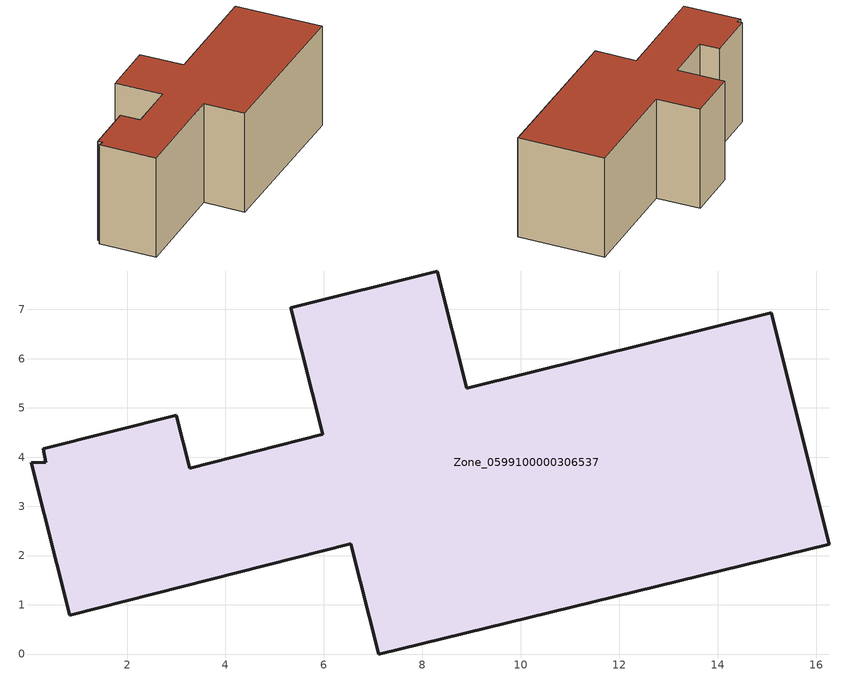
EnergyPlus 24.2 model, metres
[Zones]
Zone_0599100000306537
 floor ground (C_G): 6.54,2.24 0.84,0.79 0.05,3.88 0.35,3.9 0.29,4.17 3,4.85 3.27,3.77 5.98,4.46 5.33,7.03 8.3,7.78 8.9,5.4 15.09,6.93 16.27,2.23 7.11,0 z0
 wall outside (C_F): 8.9,5.4 8.3,7.78 5.33,7.03 5.98,4.46 3.27,3.77 3,4.85 0.29,4.17 0.35,3.9 0.05,3.88 0.84,0.79 6.54,2.24 7.11,0 16.27,2.23 15.09,6.93 8.9,5.4 z0:5.89
 roof outside (C_R): 5.33,7.03 5.98,4.46 3.27,3.77 3,4.85 0.29,4.17 0.35,3.9 0.05,3.88 0.84,0.79 6.54,2.24 7.11,0 16.27,2.23 15.09,6.93 8.9,5.4 8.3,7.78 z5.89
[BUILDING]
Pand.0599100000306537: North Axis=0; Terrain=City; Loads Convergence Tolerance Value=0.04; Temperature Convergence Tolerance Value=0.4; Solar Distribution=FullExterior; Maximum Number of Warmup Days=25; Minimum Number of Warmup Days=1
[Site:Location]
Rotterdam.The.Hague.AP_ZH_NLD Design_Conditions: Latitude=51.96; Longitude=4.45; Time Zone=1; Elevation=-4.5
[SITE:GROUNDTEMPERATURE:BUILDINGSURFACE]
18, 18, 18, 18, 18, 18, 18, 18, 18, 18, 18, 18
[MATERIAL] Thermal Absorptance=0.9; Solar Absorptance=0.7; Visible Absorptance=0.7
Name | Roughness | Thickness | Conductivity | Density | Specific Heat
G.TI.1965-1974 | MediumSmooth | 0.15 | 0.882353 | 540 | 1210
F.TI.1965-1974 | Rough | 0.3 | 0.697674 | 1920 | 840
R.TI.1965-1974 | MediumRough | 0.2 | 0.232558 | 1500 | 1000
[CONSTRUCTION]
C_G: G.TI.1965-1974
C_F: F.TI.1965-1974
C_R: R.TI.1965-1974
[ZONE]
Zone_0599100000306537: Type=1; Multiplier=1; Ceiling Height=Autocalculate; Volume=Autocalculate; Floor Area=autocalculate; Part of Total Floor Area=Yes
[ZONEINFILTRATION:DESIGNFLOWRATE]
Infil_Zone_0599100000306537: Zone or ZoneList or Space or SpaceList=Zone_0599100000306537; Schedule=AlwaysOn; Design Flow Rate Calculation Method=Flow/Area; Flow Rate per Floor Area=0.003; Constant Term Coefficient=1; Temperature Term Coefficient=0; Velocity Term Coefficient=0; Velocity Squared Term Coefficient=0
[HVACTEMPLATE:ZONE:IDEALLOADSAIRSYSTEM]
Zone_0599100000306537: Maximum Heating Supply Air Temperature=50; Minimum Cooling Supply Air Temperature=13; Maximum Heating Supply Air Humidity Ratio=0.0156; Minimum Cooling Supply Air Humidity Ratio=0.0077; Heating Limit=NoLimit; Cooling Limit=NoLimit; Dehumidification Control Type=ConstantSensibleHeatRatio; Cooling Sensible Heat Ratio=0.7; Dehumidification Setpoint=60; Humidification Control Type=None; Humidification Setpoint=30; Outdoor Air Method=None; Outdoor Air Flow Rate per Person=0.00944; Outdoor Air Flow Rate per Zone Floor Area=0; Outdoor Air Flow Rate per Zone=0; Demand Controlled Ventilation Type=None; Outdoor Air Economizer Type=NoEconomizer; Heat Recovery Type=None; Sensible Heat Recovery Effectiveness=0.7; Latent Heat Recovery Effectiveness=0.65
[ZONECONTROL:THERMOSTAT]
ThermostatControl_Zone_0599100000306537: Zone or ZoneList=Zone_0599100000306537; Control Type Schedule=DualSetpointControlType; Control 1=Thermostat_Zone_0599100000306537; Temperature Difference Between Cutout And Setpoint=0
[THERMOSTATSETPOINT:DUALSETPOINT]
Thermostat_Zone_0599100000306537: Heating Setpoint Temperature Schedule=HeatingSetpoint_Zone_0599100000306537; Cooling Setpoint Temperature Schedule=CoolingSetpoint_Zone_0599100000306537
[SCHEDULE:COMPACT]
HeatingSetpoint_Zone_0599100000306537: Through: 12/31, For: AllDays, Until: 24:00, 21
CoolingSetpoint_Zone_0599100000306537: Through: 12/31, For: AllDays, Until: 24:00, 24
DualSetpointControlType: Through: 12/31, For: AllDays, Until: 24:00, 4
AlwaysOn: Through: 12/31, For: AllDays, Until: 24:00, 1
